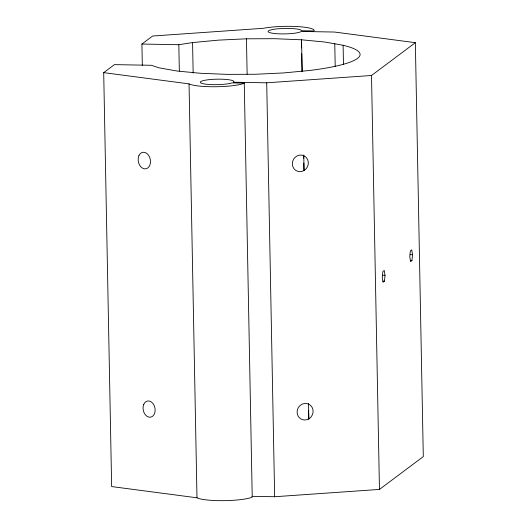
<?xml version="1.0" encoding="UTF-8"?>
<svg xmlns="http://www.w3.org/2000/svg" width="527" height="527" viewBox="0 0 527 527"><rect width="100%" height="100%" fill="white"/><g stroke="black" fill="none" stroke-linecap="round" stroke-linejoin="round"><path stroke-width="0.79" d="M384.446 281.201L385.026 275.311L384.236 270.45L382.865 271.477L382.279 277.367L383.07 282.228L384.446 281.201L382.8 281.174M411.943 260.621L412.529 254.725L411.739 249.864L410.362 250.898L409.782 256.787L410.573 261.649L411.943 260.621L410.309 260.588M251.939 496.329L274.653 496.737L379.46 489.418L423.3 456.606L415.348 42.68L371.509 75.493L266.708 82.811L233.441 82.212A16.785 2.74 -1.1 0 0 213.468 79.313A16.785 2.74 -1.1 0 0 203.732 83.833A16.785 2.74 -1.1 0 0 231.939 82.917L244.271 83.108L252.222 497.033L251.036 497.587A29.374 4.796 -1.1 0 1 222.394 500.676A29.374 4.796 -1.1 0 1 196.986 497.804L111.652 486.566L103.7 72.64L114.405 64.63L151.328 65.289L158.858 67.805L177.118 71.033L200.412 73.273L227.15 74.373L255.516 74.261L283.572 72.937L309.402 70.499A109.109 17.819 -1.1 0 0 343.11 45.269L343.472 64.195M142.316 65.447L141.908 44.051L152.613 36.034L263.289 28.306A29.374 4.796 -1.1 0 1 295.008 26.455A29.374 4.796 -1.1 0 1 314.25 30.408L313.94 30.968L301.668 30.724A16.785 2.74 -1.1 0 0 277.182 28.86A16.785 2.74 -1.1 0 0 274.659 33.517A16.785 2.74 -1.1 0 0 301.279 31.449L334.546 32.042L415.348 42.68M244.271 83.108L243.092 83.661A29.374 4.796 -1.1 0 1 214.449 86.751A29.374 4.796 -1.1 0 1 189.041 83.879L103.7 72.64M141.908 44.051L178.831 44.709L192.566 42.575L218.402 40.138L246.458 38.814L274.817 38.702L301.556 39.802L324.849 42.041L343.11 45.269M410.078 254.686L412.529 254.725M382.562 275.265L385.026 275.311M371.509 75.493L379.46 489.418M334.764 43.563L335.205 66.606M301.556 39.802L302.162 71.073M303.769 155.01L304.072 170.643M308.545 403.53L308.842 419.163M301.437 39.677L301.596 47.904M301.707 53.662L302.057 71.771M303.664 155.709L303.71 158.172M303.809 163.113L303.947 170.517M308.565 410.81L308.723 419.037M266.708 82.811L274.653 496.737M246.458 38.814L247.137 74.202M192.566 42.575L193.152 73.022M189.041 83.879L196.986 497.804M178.831 44.709L179.338 71.04M304.474 170.247A8.392 7.912 -63.3 0 0 304.198 155.906A8.392 7.912 -63.3 0 0 292.32 163.917A8.392 7.912 -63.3 0 0 304.474 170.247M309.237 418.603A8.392 7.912 -63.3 0 0 308.967 404.262A8.392 7.912 -63.3 0 0 297.09 412.272A8.392 7.912 -63.3 0 0 309.237 418.603M138.891 155.722A8.392 6.074 78.9 0 0 144.477 168.844A8.392 6.074 78.9 0 0 149.589 157.132A8.392 6.074 78.9 0 0 138.891 155.722M143.772 404.347A8.221 5.949 78.9 0 0 149.246 417.2A8.221 5.949 78.9 0 0 154.253 405.724A8.221 5.949 78.9 0 0 143.772 404.347"/></g></svg>
